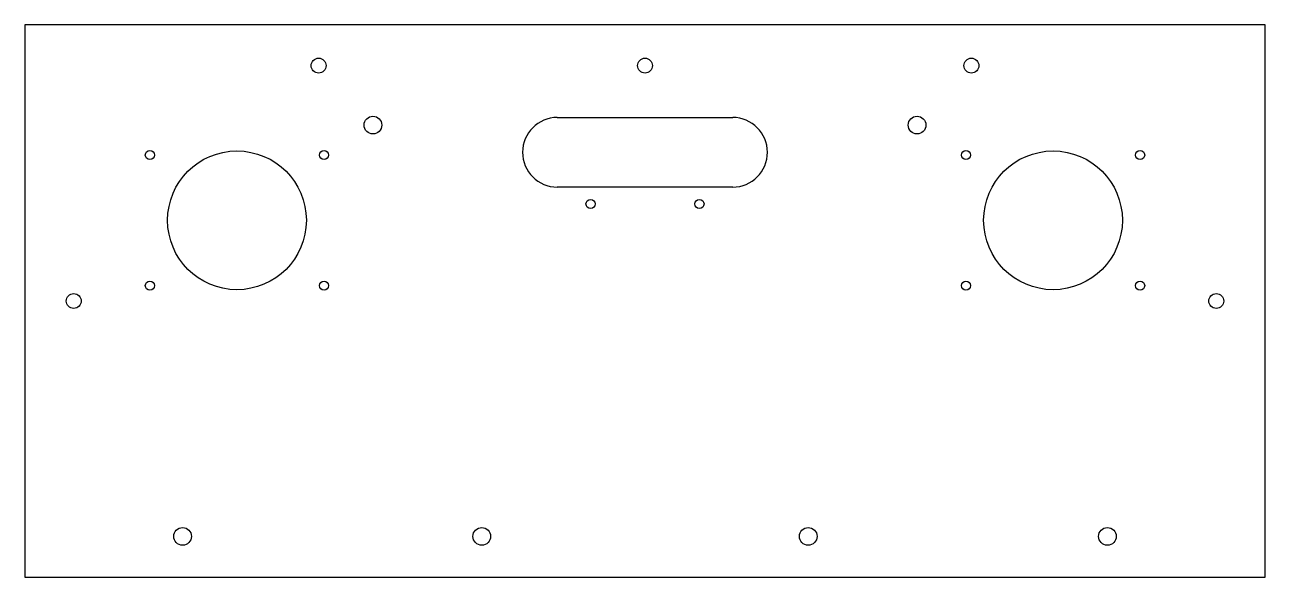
# Model space of a CAD drawing. Header units: millimetres. Extents: x -228 to 228, y 0 to 203.
import ezdxf

# ---------------------------------------------------------------- set-up
doc = ezdxf.new("R2010")
doc.units = ezdxf.units.MM
doc.layers.add('CUT', color=7, linetype='CONTINUOUS')

msp = doc.modelspace()

# ---------------------------------------------------------------- linework, layer by layer
at = {"layer": 'CUT'}
for p, q in [((-228, 203), (-228, 0)), ((228, 203), (-228, 203)), ((228, 0), (228, 203)), ((-32.23, 168.95), (32.23, 168.95)), ((32.23, 143.35), (-32.23, 143.35)), ((-228, 0), (228, 0))]:
    msp.add_line(p, q, dxfattribs=at)
for centre, radius in [((-120, 188), 2.75), ((0, 188), 2.75), ((120, 188), 2.75), ((-100, 166.15), 3.25), ((100, 166.15), 3.25), ((-182, 155.15), 1.7), ((-150, 131.15), 25.5), ((-118, 155.15), 1.7), ((118, 155.15), 1.7), ((150, 131.15), 25.5), ((182, 155.15), 1.7), ((-20, 137.15), 1.7), ((20, 137.15), 1.7), ((-182, 107.15), 1.7), ((-118, 107.15), 1.7), ((118, 107.15), 1.7), ((182, 107.15), 1.7), ((-210, 101.5), 2.75), ((210, 101.5), 2.75), ((-170, 15), 3.25), ((-60, 15), 3.25), ((60, 15), 3.25), ((170, 15), 3.25)]:
    msp.add_circle(centre, radius, dxfattribs=at)
for centre, start, end in [((-32.23, 156.15), -270, -90), ((32.23, 156.15), -90, 90)]:
    msp.add_arc(centre, 12.8, start, end, dxfattribs=at)

doc.saveas('drawing.dxf')
